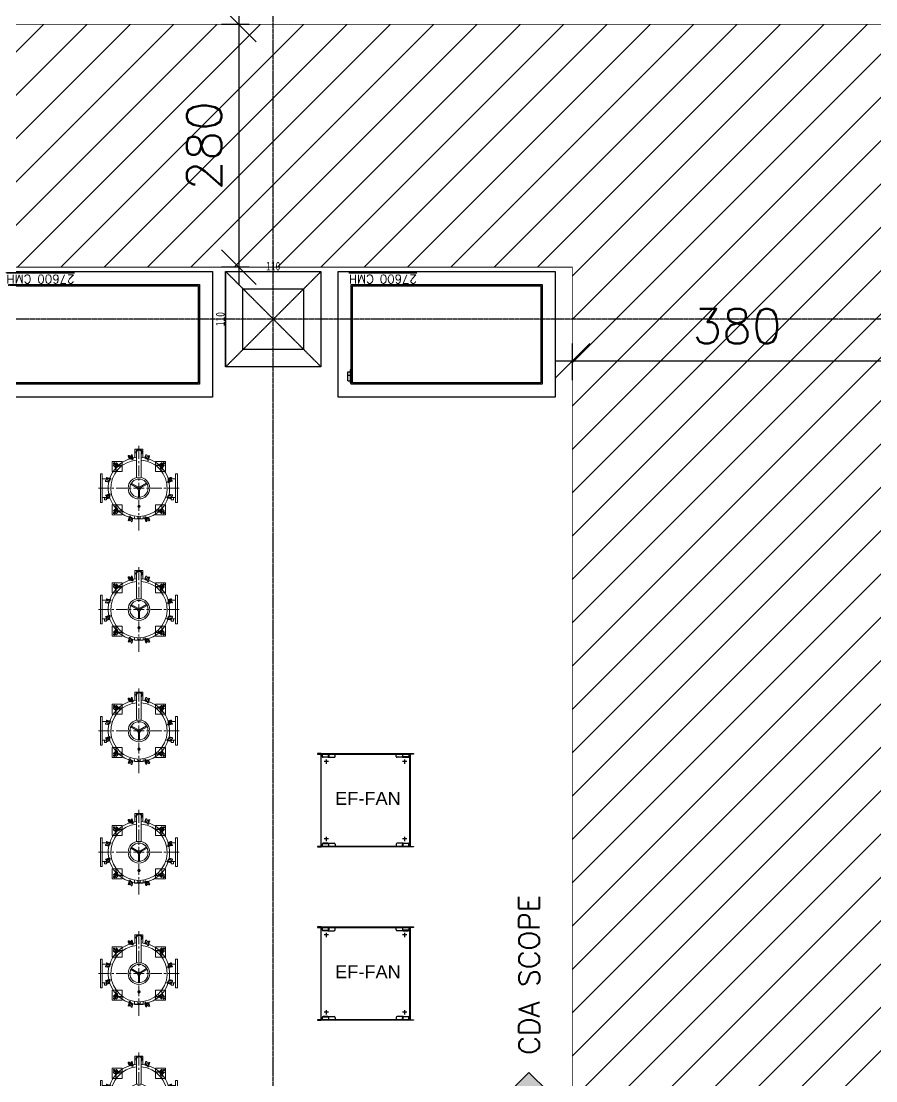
# Model space of a CAD drawing. Header units: millimetres. Extents: x -18489 to 17339, y -1599 to 10961.
# Drawn here: x -16489 to -15503, y 6704 to 7926 of the extents above; entities that cross this region are included whole.
import ezdxf
from ezdxf.enums import TextEntityAlignment as Align

# ---------------------------------------------------------------- set-up
doc = ezdxf.new("R2010")
doc.units = ezdxf.units.MM
doc.linetypes.add('X-CUB3-L10$0$COL-CEN-LIN', pattern=[3.25, 2.5, -0.25, 0.25, -0.25])
doc.linetypes.add('X-CUB3-L10$0$HIDDEN', pattern=[0.4, 0.3, -0.1])
for name, color, linetype in [('188K-SM-03-F10-MECH-EQ-Y2257103$0$H-DIM', 55, 'Continuous'), ('188K-SM-03-F10-MECH-EQ-Y2257103$0$M-EQPM-AD', 5, 'Continuous'), ('188K-SM-03-F10-MECH-EQ-Y2257103$0$M-EQPM-CDA-過濾器', 5, 'Continuous'), ('188K-SM-03-F10-MECH-EQ-Y2257103$0$M-MECH-EQU', 136, 'Continuous'), ('188K-SM-03-F10-MECH-EQ-Y2257103$0$Micron CUP L10 CDA EQU$0$M MOVE-IN AREA', 8, 'Continuous'), ('188K-SM-03-F10-MECH-EQ-Y2257103$0$Micron CUP L10 CDA EQU$0$M-PHASE1 AREA', 252, 'Continuous'), ('188K-SM-07-F10-MECH-CHW PIPE-Y2257103$0$H-TXT', 53, 'Continuous'), ('X-CUB3-L10$0$CCL', 8, 'X-CUB3-L10$0$COL-CEN-LIN'), ('X-CUB3-L10$0$COL', 8, 'Continuous'), ('X-CUB3-L10$0$COL-S', 8, 'Continuous')]:
    doc.layers.add(name, color=color, linetype=linetype)
doc.styles.add('188K-SM-03-F10-MECH-EQ-Y2257103$0$AA-TXT', font='simplex.shx', dxfattribs={"bigfont": 'china.shx'})
doc.styles.add('188K-SM-03-F10-MECH-EQ-Y2257103$0$H-ST', font='ROMANS.shx', dxfattribs={"bigfont": 'chineset.shx'})
doc.styles.add('188K-SM-03-F10-MECH-EQ-Y2257103$0$Standard', font='arial.ttf')
doc.styles.add('188K-SM-07-F10-MECH-CHW PIPE-Y2257103$0$DAYUS', font='ROMANS', dxfattribs={"bigfont": 'DAYUS'})
doc.styles.add('X-CUB3-L10$0$DIM', font='', dxfattribs={"width": 0.8})
doc.styles.get('X-CUB3-L10$0$DIM').set_extended_font_data('MingLiU')
doc.dimstyles.new('188K-SM-03-F10-MECH-EQ-Y2257103$0$H-DIM-1-400', dxfattribs={"dimscale": 400, "dimtxt": 1, "dimasz": 1, "dimexe": 0.5, "dimexo": 0.5, "dimgap": 0.5, "dimtad": 1, "dimdec": 0, "dimdsep": 46, "dimtxsty": '188K-SM-03-F10-MECH-EQ-Y2257103$0$H-ST', "dimblk1": '188K-SM-03-F10-MECH-EQ-Y2257103$0$_Oblique', "dimblk2": '188K-SM-03-F10-MECH-EQ-Y2257103$0$_Oblique', "dimsah": 1, "dimcen": 0.09, "dimdle": 0.5, "dimclrd": 256, "dimclre": 256, "dimclrt": 256, "dimadec": 0, "dimazin": 0, "dimtfac": 1, "dimtdec": 0, "dimtmove": 2, "dimatfit": 0, "dimfxl": 0.5, "dimtolj": 1, "dimtzin": 0, "dimlwd": -1, "dimlwe": -1, "dimarcsym": 0})
doc.dimstyles.new('X-CUB3-L10$0$JJP_005_defpoint', dxfattribs={"dimtxt": 20, "dimasz": 0.5, "dimexe": 0.5, "dimexo": 0.5, "dimgap": 0.5, "dimtad": 1, "dimdsep": 46, "dimtxsty": 'X-CUB3-L10$0$DIM', "dimblk": 'X-CUB3-L10$0$_None', "dimcen": 10, "dimclrd": 256, "dimclre": 256, "dimclrt": 256, "dimadec": 0, "dimazin": 0, "dimtfac": 1, "dimtix": 1, "dimtmove": 2, "dimatfit": 3, "dimldrblk": 'X-CUB3-L10$0$_None', "dimfxl": 0.5, "dimtolj": 1, "dimtzin": 0, "dimarcsym": 0})

# ---------------------------------------------------------------- blocks, each defined once
blk = doc.blocks.new('188K-SM-03-F10-MECH-EQ-Y2257103$0$A$C98b0fb23')
for p, q in [((-86.3, 88.4), (-90.6, 88.4)), ((-90.6, 88.4), (-90.6, 87.9)), ((-90.6, 87.9), (-86.8, 87.9)), ((-86.8, 87.9), (-86.8, -18.7)), ((-86.8, 87.9), (16.4, 87.9)), ((-86.3, -19.2), (-86.3, 88.4)), ((-86.3, 88.4), (16, 88.4)), ((-85.4, 87.3), (-84.9, 87.9)), ((-85.4, 85.2), (-85.4, 87.3)), ((-85.1, 87.3), (-84.6, 87.9)), ((-85.1, 87.3), (-85.1, 85.2)), ((-77.9, 87.3), (-77.4, 87.9)), ((-77.9, 85.2), (-77.9, 87.3)), ((-77.5, 87.3), (-77.1, 87.9)), ((-77.5, 87.3), (-77.5, 85.2)), ((-70.3, 87.3), (-70.8, 87.9)), ((-70.3, 85.2), (-70.3, 87.3)), ((0, 87.3), (0.5, 87.9)), ((0, 85.2), (0, 87.3)), ((7.2, 87.3), (6.8, 87.9)), ((7.6, 87.3), (7.1, 87.9)), ((7.2, 87.3), (7.2, 85.2)), ((7.6, 85.2), (7.6, 87.3)), ((14.7, 87.3), (14.3, 87.9)), ((15.1, 87.3), (14.6, 87.9)), ((14.7, 87.3), (14.7, 85.2)), ((15.1, 85.2), (15.1, 87.3)), ((16, -19.2), (16, 88.4)), ((16, 88.4), (20.2, 88.4)), ((16.4, 87.9), (16.4, -18.7)), ((20.2, 87.9), (16.4, 87.9)), ((20.2, 88.4), (20.2, 87.9)), ((-84.4, 84.6), (-78.5, 84.6)), ((-78.6, 84.1), (-84.3, 84.1)), ((-77.8, 79.2), (-82.8, 79.2)), ((-80.3, 76.7), (-80.3, 81.7)), ((-78.6, 84.1), (-71.4, 84.1)), ((8.3, 84.1), (1.1, 84.1)), ((12.5, 79.2), (7.5, 79.2)), ((14.1, 84.6), (8.2, 84.6)), ((8.3, 84.1), (14, 84.1)), ((10, 76.7), (10, 81.7)), ((-77.8, -10), (-82.8, -10)), ((-80.3, -12.5), (-80.3, -7.5)), ((12.5, -10), (7.5, -10)), ((10, -12.5), (10, -7.5)), ((-86.8, -18.7), (-90.6, -18.7)), ((-90.6, -18.7), (-90.6, -19.2)), ((-90.6, -19.2), (-86.3, -19.2)), ((16.4, -18.7), (-86.8, -18.7)), ((16, -19.2), (-86.3, -19.2)), ((-85.4, -16), (-85.4, -18.1)), ((-85.4, -18.1), (-84.9, -18.7)), ((-85.1, -18.1), (-85.1, -16)), ((-85.1, -18.1), (-84.6, -18.7)), ((-84.4, -15.4), (-78.5, -15.4)), ((-78.6, -14.9), (-84.3, -14.9)), ((-78.6, -14.9), (-71.4, -14.9)), ((-77.9, -16), (-77.9, -18.1)), ((-77.9, -18.1), (-77.4, -18.7)), ((-77.5, -18.1), (-77.5, -16)), ((-77.5, -18.1), (-77.1, -18.7)), ((-70.3, -18.1), (-70.8, -18.7)), ((-70.3, -16), (-70.3, -18.1)), ((0, -16), (0, -18.1)), ((0, -18.1), (0.5, -18.7)), ((8.3, -14.9), (1.1, -14.9)), ((7.2, -18.1), (6.8, -18.7)), ((7.6, -18.1), (7.1, -18.7)), ((7.2, -18.1), (7.2, -16)), ((7.6, -16), (7.6, -18.1)), ((14.1, -15.4), (8.2, -15.4)), ((8.3, -14.9), (14, -14.9)), ((14.7, -18.1), (14.3, -18.7)), ((15.1, -18.1), (14.6, -18.7)), ((14.7, -18.1), (14.7, -16)), ((15.1, -16), (15.1, -18.1)), ((20.2, -19.2), (16, -19.2)), ((16.4, -18.7), (20.2, -18.7)), ((20.2, -18.7), (20.2, -19.2))]:
    blk.add_line(p, q)
for centre, radius, start, end in [((-84.3, 85.2), 1.09, 180, 270), ((-84.4, 85.2), 0.61, 180, 270), ((-78.6, 85.2), 1.09, 270, 0), ((-78.5, 85.2), 0.61, 270, 0), ((-71.4, 85.2), 1.09, 270, 0), ((1.1, 85.2), 1.09, 180, 270), ((8.3, 85.2), 1.09, 180, 270), ((8.2, 85.2), 0.61, 180, 270), ((14, 85.2), 1.09, 270, 0), ((14.1, 85.2), 0.61, 270, 0), ((-84.3, -16), 1.09, 90, 180), ((-84.4, -16), 0.61, 90, 180), ((-78.6, -16), 1.09, 0, 90), ((-78.5, -16), 0.61, 0, 90), ((-71.4, -16), 1.09, 0, 90), ((1.1, -16), 1.09, 90, 180), ((8.3, -16), 1.09, 90, 180), ((8.2, -16), 0.61, 90, 180), ((14, -16), 1.09, 0, 90), ((14.1, -16), 0.61, 0, 90)]:
    blk.add_arc(centre, radius, start, end)
at = {"insert": (-70.3, 44.2), "char_height": 15, "attachment_point": 1, "style": '188K-SM-03-F10-MECH-EQ-Y2257103$0$Standard'}
blk.add_mtext_dynamic_manual_height_columns('EF-FAN', width=70.317, gutter_width=12.5, heights=[0], dxfattribs=at)
blk = doc.blocks.new('188K-SM-03-F10-MECH-EQ-Y2257103$0$矽品二林中科一期-設備-空調$0$A$C51042A5E')
at = {"color": 0, "lineweight": 13}
for points in [[(-165, 445), (-165, 424), (165, 424), (165, 445)], [(348, 71), (346, 78)], [(-165, -444), (-165, -423), (165, -423), (165, -444)]]:
    blk.add_lwpolyline(points, close=True, dxfattribs=at)
for points in [[(-135, 373), (-135, 397)], [(-134, 398), (-108, 398)], [(-134, 372), (-126, 372)], [(-123, 373), (-115, 376)], [(-111, 365), (-113, 375)], [(-112, 332), (-102, 357), (-91, 383)], [(-108, 373), (-108, 424)], [(-77, 378), (-89, 352), (-100, 327)], [(-83, 386), (-81, 385)], [(-80, 385), (-80, 385)], [(-79, 384), (-79, 384)], [(-69, 349), (-77, 379)], [(0, 466), (0, 337)], [(68, 344), (91, 360), (113, 377)], [(69, 349), (79, 384)], [(108, 424), (108, 373)], [(123, 373), (123, 373)], [(123, 372), (124, 372)], [(-303, 191), (-307, 191), (-307, 308), (-191, 308), (-191, 303)], [(-293, 262), (-288, 268)], [(-268, 235), (-293, 260)], [(-279, 261), (-286, 268)], [(-263, 227), (-263, 231), (-266, 259), (-270, 286)], [(-264, 266), (-267, 266), (-267, 264)], [(-267, 262), (-267, 257)], [(-267, 254), (-267, 249)], [(-267, 247), (-267, 241)], [(-263, 260), (-263, 257)], [(-263, 254), (-263, 249)], [(-263, 247), (-263, 242)], [(-260, 293), (-261, 293)], [(-256, 266), (-261, 266)], [(-257, 263), (-260, 263)], [(-235, 268), (-256, 289)], [(-249, 263), (-254, 263)], [(-249, 266), (-253, 266)], [(-242, 266), (-246, 266)], [(-242, 263), (-246, 263)], [(-240, 261), (-235, 266)], [(-234, 266), (-239, 266)], [(-234, 263), (-239, 263)], [(-226, 263), (-232, 263)], [(-226, 266), (-231, 266)], [(-218, 266), (-224, 266)], [(-219, 263), (-224, 263)], [(-211, 266), (-217, 266)], [(-211, 263), (-217, 263)], [(-204, 263), (-209, 263)], [(-204, 266), (-208, 266)], [(-196, 266), (-201, 266)], [(-197, 263), (-201, 263)], [(-194, 266), (-191, 266), (-191, 263), (-194, 263)], [(-191, 296), (-191, 301)], [(-191, 288), (-191, 293)], [(-191, 281), (-191, 286)], [(-191, 274), (-191, 278)], [(-191, 266), (-191, 271)], [(-191, 263), (-191, 258)], [(-191, 256), (-191, 251)], [(-191, 248), (-191, 244)], [(-107, 323), (-110, 324)], [(-78, 346), (-70, 348)], [(0, 313), (0, 288)], [(0, 263), (0, 138)], [(68, 334), (67, 336)], [(121, 366), (99, 349), (76, 332)], [(105, 338), (113, 337)], [(303, 191), (307, 191), (307, 308), (191, 308), (191, 303)], [(191, 296), (191, 301)], [(191, 288), (191, 293)], [(191, 281), (191, 286)], [(191, 274), (191, 278)], [(191, 266), (191, 271)], [(194, 266), (191, 266), (191, 263), (194, 263)], [(191, 263), (191, 258)], [(191, 256), (191, 251)], [(191, 248), (191, 244)], [(196, 266), (201, 266)], [(197, 263), (201, 263)], [(204, 266), (208, 266)], [(204, 263), (209, 263)], [(211, 266), (217, 266)], [(211, 263), (217, 263)], [(218, 266), (224, 266)], [(219, 263), (224, 263)], [(226, 266), (231, 266)], [(226, 263), (232, 263)], [(226, 255), (226, 257)], [(231, 263), (259, 266), (286, 270)], [(288, 257), (261, 253), (233, 249)], [(234, 266), (239, 266)], [(234, 263), (239, 263)], [(235, 268), (260, 293)], [(241, 266), (246, 266)], [(242, 263), (246, 263)], [(249, 266), (253, 266)], [(249, 263), (254, 263)], [(256, 266), (261, 266)], [(256, 263), (260, 263)], [(261, 293), (268, 288)], [(261, 279), (268, 286)], [(263, 266), (266, 266), (266, 264)], [(263, 260), (263, 257)], [(263, 254), (263, 249)], [(263, 247), (263, 242)], [(266, 262), (266, 257)], [(266, 254), (266, 249)], [(266, 247), (266, 241)], [(268, 235), (288, 257)], [(293, 265), (293, 263)], [(293, 262), (293, 262)], [(293, 260), (293, 260)], [(-376, 122), (-374, 123)], [(-373, 123), (-373, 124)], [(-371, 124), (-372, 124)], [(-337, 115), (-367, 123)], [(-296, 191), (-300, 191)], [(-288, 191), (-293, 191)], [(-280, 191), (-286, 191)], [(-273, 191), (-278, 191)], [(-267, 191), (-270, 191)], [(-267, 239), (-267, 234)], [(-267, 231), (-267, 227)], [(-267, 224), (-267, 219)], [(-267, 216), (-267, 212)], [(-267, 209), (-267, 204)], [(-267, 202), (-267, 196)], [(-267, 194), (-267, 191), (-263, 191), (-258, 191)], [(-263, 239), (-263, 234)], [(-263, 224), (-263, 220)], [(-263, 217), (-263, 212)], [(-263, 209), (-263, 204)], [(-263, 202), (-263, 197)], [(-263, 195), (-263, 191)], [(-254, 226), (-256, 226)], [(-256, 191), (-251, 191)], [(-248, 191), (-244, 191)], [(-241, 191), (-235, 191)], [(-234, 191), (-228, 191)], [(-226, 191), (-221, 191)], [(-218, 191), (-213, 191)], [(-211, 191), (-206, 191)], [(-203, 191), (-199, 191)], [(-196, 191), (-191, 191), (-191, 196)], [(-191, 241), (-191, 236)], [(-191, 233), (-191, 229)], [(-191, 226), (-191, 221)], [(-191, 219), (-191, 213)], [(-191, 211), (-191, 206)], [(-191, 204), (-191, 198)], [(191, 241), (191, 236)], [(191, 233), (191, 229)], [(191, 226), (191, 221)], [(191, 219), (191, 213)], [(191, 211), (191, 206)], [(191, 204), (191, 198)], [(196, 191), (191, 191), (191, 196)], [(203, 191), (199, 191)], [(210, 191), (206, 191)], [(218, 191), (213, 191)], [(226, 191), (221, 191)], [(233, 191), (228, 191)], [(241, 191), (235, 191)], [(248, 191), (244, 191)], [(256, 191), (251, 191)], [(266, 194), (266, 191), (263, 191), (258, 191)], [(261, 240), (266, 235)], [(263, 239), (263, 234)], [(263, 231), (263, 227)], [(263, 224), (263, 220)], [(263, 217), (263, 212)], [(263, 209), (263, 204)], [(263, 202), (263, 197)], [(263, 195), (263, 191)], [(266, 239), (266, 234)], [(266, 231), (266, 227)], [(266, 224), (266, 219)], [(266, 216), (266, 212)], [(266, 209), (266, 204)], [(266, 202), (266, 196)], [(266, 191), (270, 191)], [(273, 191), (278, 191)], [(280, 191), (286, 191)], [(288, 191), (293, 191)], [(296, 191), (300, 191)], [(337, 115), (372, 124)], [(-338, 0), (-488, 0)], [(-385, 80), (-383, 89)], [(-350, 70), (-384, 80)], [(-371, 87), (-381, 89)], [(-343, 69), (-360, 91), (-377, 114)], [(-366, 122), (-349, 99), (-332, 77)], [(-355, 46), (-355, 50), (-352, 50)], [(-355, 44), (-355, 39)], [(-355, 36), (-355, 32)], [(-355, 29), (-355, 24)], [(-355, 21), (-355, 17)], [(-355, 14), (-355, 9)], [(-355, 7), (-355, 1)], [(-350, 50), (-345, 50)], [(-350, 9), (-350, 14), (-346, 14)], [(-350, 7), (-350, 1)], [(-343, 14), (-339, 14)], [(-342, 50), (-338, 50)], [(-339, 106), (-336, 114)], [(-336, 14), (-331, 14)], [(-333, 69), (-335, 68)], [(-335, 50), (-330, 50)], [(-329, 14), (-324, 14)], [(-328, 50), (-325, 50)], [(-288, 0), (-313, 0)], [(-137, 0), (-262, 0)], [(-87, 0), (-112, 0)], [(-19, 7), (-105, 7)], [(62, 0), (-63, 0)], [(0, 113), (0, 88)], [(0, 62), (0, -62)], [(4, 20), (47, 94)], [(14, 14), (58, 89)], [(112, 0), (87, 0)], [(412, 28), (121, 28)], [(262, 0), (137, 0)], [(313, 0), (288, 0)], [(323, 107), (323, 109)], [(377, 78), (351, 89), (326, 100)], [(332, 113), (357, 102), (383, 90)], [(488, 0), (338, 0)], [(354, -46), (448, -46), (448, 47), (354, 47)], [(365, 111), (375, 114)], [(385, 80), (385, 80)], [(-386, -82), (-385, -80), (-385, -80)], [(-384, -79), (-384, -79)], [(-332, -112), (-357, -101), (-383, -90)], [(-350, -70), (-378, -77)], [(-377, -78), (-351, -89), (-326, -99)], [(-373, -123), (-376, -115)], [(-365, -111), (-375, -114)], [(-355, -1), (-355, -6)], [(-355, -9), (-355, -13)], [(-355, -16), (-355, -21)], [(-355, -24), (-355, -28)], [(-355, -31), (-355, -36)], [(-355, -38), (-355, -44)], [(-355, -46), (-355, -50), (-352, -50)], [(-350, -1), (-350, -6)], [(-350, -9), (-350, -14), (-346, -14)], [(-350, -50), (-345, -50)], [(-343, -14), (-339, -14)], [(-342, -50), (-338, -50)], [(-336, -14), (-331, -14)], [(-335, -50), (-330, -50)], [(-329, -14), (-324, -14)], [(-328, -50), (-325, -50)], [(-323, -106), (-323, -109)], [(-19, -6), (-105, -6)], [(0, -88), (0, -112)], [(4, -19), (47, -94)], [(14, -13), (58, -88)], [(412, -28), (121, -28)], [(366, -121), (349, -98), (332, -77)], [(333, -69), (335, -67)], [(338, -105), (336, -113)], [(337, -114), (366, -122)], [(343, -68), (359, -90), (377, -113)], [(349, -70), (384, -79)], [(371, -86), (381, -89)], [(376, -121), (374, -123)], [(-303, -191), (-307, -191), (-307, -307), (-191, -307), (-191, -302)], [(-296, -191), (-300, -191)], [(-288, -191), (-293, -191)], [(-268, -234), (-289, -256)], [(-280, -191), (-286, -191)], [(-273, -191), (-278, -191)], [(-267, -191), (-270, -191)], [(-267, -194), (-267, -191), (-263, -191), (-258, -191)], [(-267, -201), (-267, -196)], [(-267, -208), (-267, -204)], [(-267, -216), (-267, -211)], [(-267, -223), (-267, -219)], [(-267, -230), (-267, -226)], [(-267, -239), (-267, -233)], [(-267, -246), (-267, -241)], [(-261, -240), (-266, -234)], [(-263, -194), (-263, -191)], [(-263, -201), (-263, -196)], [(-263, -209), (-263, -204)], [(-263, -216), (-263, -212)], [(-263, -223), (-263, -219)], [(-263, -231), (-263, -226)], [(-263, -239), (-263, -234)], [(-263, -246), (-263, -241)], [(-256, -191), (-251, -191)], [(-248, -191), (-244, -191)], [(-241, -191), (-235, -191)], [(-234, -191), (-228, -191)], [(-226, -191), (-221, -191)], [(-218, -191), (-213, -191)], [(-211, -191), (-206, -191)], [(-203, -191), (-199, -191)], [(-196, -191), (-191, -191), (-191, -195)], [(-191, -203), (-191, -198)], [(-191, -211), (-191, -205)], [(-191, -218), (-191, -213)], [(-191, -225), (-191, -221)], [(-191, -233), (-191, -228)], [(-191, -240), (-191, -236)], [(-191, -248), (-191, -243)], [(0, -137), (0, -262)], [(196, -191), (191, -191), (191, -195)], [(303, -191), (307, -191), (307, -307), (191, -307), (191, -302)], [(191, -203), (191, -198)], [(191, -211), (191, -205)], [(191, -218), (191, -213)], [(191, -225), (191, -221)], [(191, -233), (191, -228)], [(191, -240), (191, -236)], [(191, -248), (191, -243)], [(203, -191), (199, -191)], [(210, -191), (206, -191)], [(218, -191), (213, -191)], [(226, -191), (221, -191)], [(233, -191), (228, -191)], [(241, -191), (235, -191)], [(248, -191), (244, -191)], [(256, -288), (253, -260), (249, -232)], [(256, -191), (251, -191)], [(263, -191), (258, -191)], [(266, -194), (266, -191), (263, -191), (263, -194)], [(263, -201), (263, -196)], [(263, -209), (263, -204)], [(263, -216), (263, -212)], [(263, -223), (263, -219)], [(263, -231), (263, -226)], [(263, -230), (266, -258), (270, -286)], [(263, -239), (263, -234)], [(263, -246), (263, -241)], [(266, -191), (270, -191)], [(266, -201), (266, -196)], [(266, -208), (266, -204)], [(266, -216), (266, -211)], [(266, -223), (266, -219)], [(266, -230), (266, -226)], [(266, -239), (266, -233)], [(266, -246), (266, -241)], [(268, -234), (293, -260)], [(273, -191), (278, -191)], [(280, -191), (286, -191)], [(288, -191), (293, -191)], [(296, -191), (300, -191)], [(373, -123), (373, -123)], [(-293, -259), (-293, -260)], [(-293, -265), (-293, -262)], [(-293, -262), (-293, -262)], [(-261, -278), (-268, -285)], [(-261, -292), (-268, -287)], [(-267, -254), (-267, -248)], [(-267, -261), (-267, -256)], [(-264, -266), (-267, -266), (-267, -264)], [(-263, -254), (-263, -248)], [(-263, -259), (-263, -257)], [(-256, -266), (-261, -266)], [(-235, -267), (-261, -292)], [(-257, -263), (-260, -263)], [(-249, -263), (-254, -263)], [(-249, -266), (-253, -266)], [(-242, -263), (-246, -263)], [(-242, -266), (-246, -266)], [(-234, -263), (-239, -263)], [(-234, -266), (-239, -266)], [(-226, -263), (-232, -263)], [(-226, -266), (-231, -266)], [(-219, -263), (-224, -263)], [(-218, -266), (-224, -266)], [(-211, -263), (-217, -263)], [(-211, -266), (-217, -266)], [(-204, -263), (-209, -263)], [(-204, -266), (-208, -266)], [(-197, -263), (-201, -263)], [(-196, -266), (-201, -266)], [(-194, -266), (-191, -266), (-191, -263), (-194, -263)], [(-191, -256), (-191, -250)], [(-191, -263), (-191, -258)], [(-191, -266), (-191, -270)], [(-191, -273), (-191, -278)], [(-191, -280), (-191, -285)], [(-191, -288), (-191, -292)], [(-191, -295), (-191, -301)], [(-114, -337), (-122, -366)], [(-121, -365), (-99, -348), (-77, -332)], [(-68, -343), (-91, -360), (-113, -376)], [(-69, -333), (-67, -335)], [(0, -287), (0, -312)], [(0, -337), (0, -465)], [(69, -349), (77, -378)], [(78, -346), (70, -347)], [(77, -377), (88, -351), (100, -326)], [(112, -331), (102, -356), (91, -382)], [(107, -322), (109, -323)], [(114, -337), (124, -372)], [(191, -256), (191, -250)], [(191, -263), (191, -258)], [(194, -266), (191, -266), (191, -263), (194, -263)], [(191, -266), (191, -270)], [(191, -273), (191, -278)], [(191, -280), (191, -285)], [(191, -288), (191, -292)], [(191, -295), (191, -301)], [(196, -266), (201, -266)], [(197, -263), (201, -263)], [(204, -263), (209, -263)], [(204, -266), (208, -266)], [(211, -263), (217, -263)], [(211, -266), (217, -266)], [(218, -266), (224, -266)], [(219, -263), (224, -263)], [(226, -263), (232, -263)], [(226, -266), (231, -266)], [(234, -263), (239, -263)], [(234, -266), (239, -266)], [(240, -260), (235, -266)], [(235, -267), (256, -289)], [(241, -266), (246, -266)], [(242, -263), (246, -263)], [(249, -263), (254, -263)], [(249, -266), (253, -266)], [(256, -263), (260, -263)], [(256, -266), (261, -266)], [(260, -292), (260, -292)], [(261, -292), (261, -292)], [(264, -292), (262, -292)], [(263, -254), (263, -248)], [(263, -259), (263, -257)], [(263, -266), (266, -266), (266, -264)], [(266, -254), (266, -248)], [(266, -261), (266, -256)], [(279, -260), (286, -267)], [(293, -262), (288, -267)], [(-135, -373), (-135, -396)], [(-134, -372), (-126, -372)], [(-134, -398), (-108, -398)], [(-124, -372), (-124, -372)], [(-123, -373), (-123, -373)], [(-121, -375), (-122, -373)], [(-108, -372), (-108, -423)], [(-86, -371), (-89, -381)], [(-80, -384), (-88, -382)], [(79, -383), (79, -383)], [(80, -384), (80, -384)], [(83, -385), (81, -384)], [(108, -423), (108, -372)]]:
    blk.add_lwpolyline(points, dxfattribs=at)
for points in [[(-114, 337), (-124, 372, -0.414278), (-123, 374)], [(80, 385), (88, 383, -0.414278), (89, 381), (86, 372)], [(121, 376), (122, 374, -0.414278), (123, 373)], [(-270, 287, -0.414184), (-265, 293), (-262, 293), (-261, 293)], [(-263, 293, -0.414173), (-256, 288), (-253, 260), (-249, 233)], [(112, 337, 0.414174), (114, 337), (122, 366)], [(371, 124, -0.414257), (373, 124), (376, 115)], [(347, 71, 0.414176), (349, 70), (378, 78)], [(386, 83), (385, 81, -0.414276), (384, 80), (384, 79)], [(-337, -114), (-372, -124, -0.414278), (-374, -123)], [(-346, -78), (-348, -70, 0.414137), (-349, -69)], [(384, -78, -0.414152), (385, -80), (383, -88)], [(254, -226), (256, -225, -0.414186), (262, -230)], [(373, -123, -0.414151), (371, -124), (372, -124)], [(-231, -263), (-259, -266), (-287, -269, -0.414216), (-293, -264)], [(-288, -256), (-261, -252), (-233, -248, -0.414181), (-226, -254), (-226, -257)], [(-105, -338), (-113, -336, 0.414195), (-115, -337)], [(-69, -349), (-79, -383, -0.414151), (-81, -384)], [(123, -373), (115, -375, -0.414152), (113, -374), (111, -364)]]:
    blk.add_lwpolyline(points, format="xyb", dxfattribs=at)
for centre, radius in [((-287, 288), 8.54), ((286, 288), 8.54), ((0, 1), 125), ((-210, 1), 14.8), ((-210, 1), 11.2), ((0, 1), 105), ((0, 1), 20.2), ((0, 1), 9.44), ((-287, -286), 8.54), ((286, -286), 8.54)]:
    blk.add_circle(centre, radius, dxfattribs=at)
for centre, radius, start, end in [((-134, 397), 1.35, 89.9969, 180.0031), ((-134, 374), 1.35, 179.9969, 270.0031), ((-115, 375), 1.35, 14.9955, 105.004), ((-96, 355), 19.3, 88.2648, 225.6106), ((-96, 355), 16.6, 91.3776, 222.4895), ((-96, 355), 19.3, 268.2588, 45.6103), ((-86, 381), 5.84, 66.9384, 156.9357), ((-80, 385), 1.35, 14.9955, 105.004), ((-83, 380), 5.84, 336.9384, 66.9317), ((95, 355), 19.3, 58.2607, 195.6117), ((80, 385), 1.35, 74.9965, 164.9974), ((95, 355), 16.6, 61.3826, 192.492), ((116, 373), 5.84, 36.9451, 126.9377), ((117, 371), 5.84, 306.9339, 36.9367), ((0, 1), 354, 4.5758, 355.4297), ((0, 1), 325, 4.9823, 355.0231), ((-292, 261), 1.35, 134.9859, 225.0141), ((-287, 268), 1.35, 44.9859, 135.0141), ((-260, 260), 19.3, 118.258, 255.6103), ((-260, 260), 16.6, 121.3756, 252.4883), ((-262, 293), 1.35, 44.9859, 135.0141), ((-260, 261), 3.14, 89.9976, 180.0024), ((-260, 260), 19.3, 298.258, 75.6103), ((-260, 260), 16.6, 301.3756, 72.4883), ((-236, 268), 1.35, 314.9859, 45.0141), ((-107, 330), 5.84, 156.9384, 246.9317), ((-106, 329), 5.84, 246.9356, 336.9362), ((-96, 355), 16.6, 271.3776, 42.4895), ((-71, 350), 1.35, 284.9881, 15.0003), ((71, 340), 5.84, 126.9339, 216.9367), ((73, 337), 5.84, 216.9342, 306.9373), ((95, 355), 19.3, 238.255, 15.6121), ((95, 355), 16.6, 241.3754, 12.4922), ((231, 258), 5.84, 96.9331, 186.9337), ((231, 255), 5.84, 186.9326, 276.9303), ((259, 260), 19.3, 28.2636, 165.6093), ((259, 260), 19.3, 208.2579, 345.6092), ((259, 260), 16.6, 31.3829, 162.4877), ((259, 260), 16.6, 211.3771, 342.489), ((260, 293), 1.35, 44.9859, 135.0141), ((259, 261), 3.15, 0.0091, 89.999), ((266, 288), 1.35, 314.9859, 45.0141), ((286, 265), 5.84, 6.9373, 96.9305), ((286, 262), 5.84, 276.9331, 6.9337), ((292, 261), 1.35, 314.9859, 45.0141), ((-372, 123), 1.35, 74.9916, 165.0088), ((-371, 119), 5.84, 36.9456, 126.9371), ((-257, 233), 5.84, 186.9363, 276.9305), ((-256, 233), 5.84, 276.9363, 6.9305), ((266, 236), 1.35, 224.9859, 315.0141), ((-384, 81), 1.35, 164.9918, 255.0086), ((-382, 89), 1.35, 74.9916, 165.0088), ((-372, 117), 5.84, 126.9319, 216.9388), ((-354, 95), 19.3, 148.2549, 285.6115), ((-354, 95), 16.6, 151.375, 282.4923), ((-354, 95), 19.3, 328.2549, 105.6115), ((-354, 95), 16.6, 331.375, 102.4923), ((-339, 73), 5.84, 216.9319, 306.9388), ((-338, 114), 1.35, 344.9916, 75.0088), ((-337, 74), 5.84, 306.9319, 36.9388), ((328, 105), 5.84, 156.9384, 246.9317), ((328, 108), 5.84, 66.9384, 156.9357), ((354, 95), 19.3, 178.2583, 315.6097), ((337, 114), 1.35, 104.9879, 195.0004), ((354, 95), 16.6, 181.3792, 312.4885), ((354, 95), 19.3, 358.2583, 135.6097), ((354, 95), 16.6, 1.384, 132.4895), ((373, 115), 1.35, 284.9881, 15.0003), ((379, 84), 5.84, 246.9356, 336.9362), ((380, 86), 5.84, 336.9384, 66.9317), ((412, 1), 35.5, 233.4483, 126.5517), ((412, 1), 28.3, 270, 90), ((-384, -79), 1.35, 105.0067, 194.9993), ((-381, -84), 5.84, 156.9356, 246.9362), ((-380, -82), 5.84, 66.9396, 156.9356), ((-375, -114), 1.35, 105.0067, 194.9993), ((-354, -94), 19.3, 178.2588, 315.6103), ((-354, -94), 16.6, 181.3776, 312.4895), ((-354, -94), 19.3, 358.2588, 135.6103), ((-354, -94), 16.6, 1.3849, 132.4896), ((-329, -106), 5.84, 246.9384, 336.9317), ((-328, -104), 5.84, 336.9356, 66.9362), ((337, -73), 5.84, 126.9363, 216.9353), ((354, -94), 19.3, 148.2546, 285.6111), ((338, -71), 5.84, 36.9423, 126.9343), ((337, -112), 1.35, 165.0088, 254.9964), ((354, -94), 16.6, 151.3754, 282.4929), ((354, -94), 19.3, 328.2546, 105.6111), ((354, -94), 16.6, 331.3754, 102.4929), ((370, -117), 5.84, 216.9363, 306.9353), ((372, -116), 5.84, 306.9363, 36.9353), ((381, -87), 1.35, 255.0088, 344.9964), ((-260, -259), 19.3, 28.2627, 165.6086), ((-260, -259), 16.6, 31.3819, 162.4871), ((-267, -235), 1.35, 45.0006, 135.0123), ((259, -259), 19.3, 118.2571, 255.6084), ((255, -231), 5.84, 96.9295, 186.9335), ((259, -259), 19.3, 298.2571, 75.6084), ((259, -259), 16.6, 301.3771, 72.4882), ((-288, -261), 5.84, 96.9326, 186.9303), ((-292, -261), 1.35, 134.9859, 225.0141), ((-260, -259), 19.3, 208.2573, 345.6095), ((-260, -259), 16.6, 211.3756, 342.4876), ((-267, -286), 1.35, 134.9859, 225.0141), ((-260, -259), 3.14, 179.9976, 270.0024), ((-262, -291), 1.35, 224.9859, 315.0141), ((-232, -256), 5.84, 276.9326, 6.9303), ((-118, -369), 5.84, 126.9363, 216.9353), ((-96, -353), 19.3, 58.2607, 195.6116), ((-96, -353), 16.6, 61.3806, 192.4917), ((-96, -353), 19.3, 238.2546, 15.6111), ((-96, -353), 16.6, 241.3754, 12.4929), ((-74, -336), 5.84, 36.9423, 126.9343), ((-72, -338), 5.84, 306.9363, 36.9353), ((71, -348), 1.35, 105.0034, 194.9914), ((95, -353), 19.3, 88.2642, 225.6101), ((95, -353), 16.6, 91.3792, 222.49), ((95, -353), 19.3, 268.2575, 45.6105), ((95, -353), 16.6, 271.3792, 42.49), ((105, -327), 5.84, 66.9401, 156.934), ((106, -328), 5.84, 336.9374, 66.9316), ((235, -266), 1.35, 134.9859, 225.0141), ((259, -259), 16.6, 121.3771, 252.4882), ((261, -287), 5.84, 186.9295, 276.9335), ((259, -259), 3.14, 269.9976, 0.0024), ((260, -291), 1.35, 224.9859, 315.0141), ((264, -286), 5.84, 276.9295, 6.9335), ((286, -266), 1.35, 224.9859, 315.0141), ((292, -261), 1.35, 314.9859, 45.0141), ((-134, -373), 1.35, 90.0028, 179.9972), ((-134, -395), 1.35, 180.0028, 269.9972), ((-123, -371), 1.35, 165.0088, 254.9964), ((-117, -371), 5.84, 216.9363, 306.9353), ((-89, -381), 1.35, 165.0088, 254.9964), ((82, -378), 5.84, 156.9374, 246.9316), ((80, -383), 1.35, 195.0034, 284.9914), ((85, -379), 5.84, 246.9374, 336.9316), ((122, -371), 1.35, 285.0036, 14.9912)]:
    blk.add_arc(centre, radius, start, end, dxfattribs=at)
blk = doc.blocks.new('188K-SM-03-F10-MECH-EQ-Y2257103$0$A$C9f966d85')
blk.add_line((-110, 1195), (-139, 1195))
for points in [[(0, 1450), (0, 0), (-2500, 0), (-2500, 1450)], [(-150, 1300), (-150, 150), (-2350, 150), (-2350, 1300)], [(-165, 1285), (-165, 165), (-2335, 165), (-2335, 1285)]]:
    blk.add_lwpolyline(points, close=True)
for points in [[(-150, 1135), (-139, 1135), (-139, 1285), (-150, 1285)], [(-110, 1260), (-110, 1160), (-139, 1160)], [(-110, 1260), (-139, 1260)]]:
    blk.add_lwpolyline(points)
at = {"style": '188K-SM-03-F10-MECH-EQ-Y2257103$0$AA-TXT'}
blk.add_text('%%U27600 CMH', height=100, dxfattribs=at).set_placement((-515, 88), align=Align.MIDDLE_CENTER)
blk = doc.blocks.new('188K-SM-03-F10-MECH-EQ-Y2257103$0$_Oblique')
at = {"color": 0, "linetype": 'ByBlock', "lineweight": -2}
blk.add_line((-0.5, -0.5), (0.5, 0.5), dxfattribs=at)
blk = doc.blocks.new('*D2152')
at = {"layer": '188K-SM-03-F10-MECH-EQ-Y2257103$0$H-DIM', "transparency": 16777216}
for p, q in [((-15853.1, 7511.9), (-15853.1, 7554.4)), ((-15473.1, 7511.9), (-15473.1, 7554.4)), ((-15873.1, 7534.4), (-15453.1, 7534.4))]:
    blk.add_line(p, q, dxfattribs=at)
at = {"layer": 'DefPoints', "color": 0, "transparency": 16777216}
for p in [(-15473.1, 7534.4), (-15853.1, 7491.9), (-15473.1, 7491.9)]:
    blk.add_point(p, dxfattribs=at)
at = {"layer": '188K-SM-03-F10-MECH-EQ-Y2257103$0$H-DIM', "transparency": 16777216, "xscale": 40, "yscale": 40, "zscale": 40, "rotation": 180}
blk.add_blockref('188K-SM-03-F10-MECH-EQ-Y2257103$0$_Oblique', (-15853.1, 7534.4), dxfattribs=at)
at = {"layer": '188K-SM-03-F10-MECH-EQ-Y2257103$0$H-DIM', "transparency": 16777216, "xscale": 40, "yscale": 40, "zscale": 40}
blk.add_blockref('188K-SM-03-F10-MECH-EQ-Y2257103$0$_Oblique', (-15473.1, 7534.4), dxfattribs=at)
at = {"layer": '188K-SM-03-F10-MECH-EQ-Y2257103$0$H-DIM', "transparency": 16777216, "insert": (-15663.1, 7574.4), "char_height": 40, "attachment_point": 5, "style": '188K-SM-03-F10-MECH-EQ-Y2257103$0$H-ST'}
blk.add_mtext('\\A1;380', dxfattribs=at)
blk = doc.blocks.new('*D2153')
at = {"layer": '188K-SM-03-F10-MECH-EQ-Y2257103$0$H-DIM', "transparency": 16777216}
for p, q in [((-16237.8, 7942.5), (-16237.8, 7622.5)), ((-16225.7, 7922.5), (-16257.8, 7922.5)), ((-16225.7, 7642.5), (-16257.8, 7642.5))]:
    blk.add_line(p, q, dxfattribs=at)
at = {"layer": 'DefPoints', "color": 0, "transparency": 16777216}
for p in [(-16205.7, 7922.5), (-16237.8, 7642.5), (-16205.7, 7642.5)]:
    blk.add_point(p, dxfattribs=at)
at = {"layer": '188K-SM-03-F10-MECH-EQ-Y2257103$0$H-DIM', "transparency": 16777216, "xscale": 40, "yscale": 40, "zscale": 40}
for p, rotation in [((-16237.8, 7922.5), 90), ((-16237.8, 7642.5), 270)]:
    blk.add_blockref('188K-SM-03-F10-MECH-EQ-Y2257103$0$_Oblique', p, dxfattribs=dict(at, rotation=rotation))
at = {"layer": '188K-SM-03-F10-MECH-EQ-Y2257103$0$H-DIM', "transparency": 16777216, "insert": (-16277.8, 7782.5), "char_height": 40, "attachment_point": 5, "rotation": 90, "style": '188K-SM-03-F10-MECH-EQ-Y2257103$0$H-ST'}
blk.add_mtext('\\A1;280', dxfattribs=at)
blk = doc.blocks.new('*D570')
at = {"layer": 'DefPoints', "lineweight": -2, "transparency": 16777216}
blk.add_line((0, 0), (110, 0), dxfattribs=at)
at = {"layer": 'DefPoints', "color": 0, "transparency": 16777216}
for p in [(0, 0), (110, 0), (110, 0)]:
    blk.add_point(p, dxfattribs=at)
at = {"layer": 'DefPoints', "transparency": 16777216, "insert": (55, 6.1), "char_height": 10, "attachment_point": 5, "style": 'X-CUB3-L10$0$DIM'}
blk.add_mtext('\\A1;110', dxfattribs=at)
blk = doc.blocks.new('X-CUB3-L10$0$_None')
blk = doc.blocks.new('*D571')
at = {"layer": 'DefPoints', "lineweight": -2, "transparency": 16777216}
blk.add_line((0, 0), (0, -110), dxfattribs=at)
at = {"layer": 'DefPoints', "color": 0, "transparency": 16777216}
for p in [(0, 0), (0, -110), (0, -110)]:
    blk.add_point(p, dxfattribs=at)
at = {"layer": 'DefPoints', "transparency": 16777216, "insert": (-6.1, -55), "char_height": 10, "attachment_point": 5, "rotation": 90, "style": 'X-CUB3-L10$0$DIM'}
blk.add_mtext('\\A1;110', dxfattribs=at)
blk = doc.blocks.new('188K-SM-07-F10-MECH-CHW PIPE-Y2257103')
at = {"layer": '188K-SM-07-F10-MECH-CHW PIPE-Y2257103$0$H-TXT', "linetype": 'Continuous'}
blk.add_hatch(color=2, dxfattribs=at).paths.add_polyline_path([(-15903.1, 6713.3), (-15880.9, 6691.4), (-15925.2, 6691.4)])
at = {"layer": '188K-SM-07-F10-MECH-CHW PIPE-Y2257103$0$H-TXT', "color": 2, "linetype": 'Continuous', "elevation": 0}
blk.add_lwpolyline([(-15903.1, 6713.3), (-15880.9, 6691.4), (-15925.2, 6691.4)], close=True, dxfattribs=at)
at = {"style": '188K-SM-07-F10-MECH-CHW PIPE-Y2257103$0$DAYUS'}
blk.add_text('CDA SCOPE', height=24, rotation=90, dxfattribs=at).set_placement((-15891, 6733.9))
blk = doc.blocks.new('188K-SM-03-F10-MECH-EQ-Y2257103')
at = {"layer": '188K-SM-03-F10-MECH-EQ-Y2257103$0$Micron CUP L10 CDA EQU$0$M MOVE-IN AREA'}
h = blk.add_hatch(dxfattribs=at)
h.set_pattern_fill('JIS_WOOD', color=256, scale=50)
h.set_pattern_definition([(45, (4473.52, 709.2), (-25, 25), [])])
h.paths.add_polyline_path([(-17249.1, 7922.5), (-17249.1, 7642.5), (-15853.1, 7642.5), (-15853.1, 6432.5), (-15853.1, 790), (-15463.1, 790), (-15463.1, 6142.5), (-15463.1, 7642.5), (-14093.1, 7642.5), (-14093.1, 7922.5)])
at = {"layer": '188K-SM-03-F10-MECH-EQ-Y2257103$0$Micron CUP L10 CDA EQU$0$M MOVE-IN AREA', "const_width": 1}
blk.add_lwpolyline([(-17249.1, 7922.5), (-17249.1, 7642.5), (-15853.1, 7642.5), (-15853.1, 6432.5), (-15853.1, 6432.5), (-15853.1, 790), (-15463.1, 790), (-15463.1, 6142.5), (-15463.1, 6142.5), (-15463.1, 7642.5), (-14093.1, 7642.5), (-14093.1, 7922.5)], close=True, dxfattribs=at)
at = {"layer": '188K-SM-03-F10-MECH-EQ-Y2257103$0$M-EQPM-AD', "lineweight": 0, "ltscale": 0.1}
for p in [(-16056.4, 6992.9), (-16056.4, 6792.9)]:
    blk.add_blockref('188K-SM-03-F10-MECH-EQ-Y2257103$0$A$C98b0fb23', p, dxfattribs=at)
at = {"layer": '188K-SM-03-F10-MECH-EQ-Y2257103$0$M-EQPM-CDA-過濾器', "lineweight": 0, "ltscale": 0.1, "xscale": -0.1000430333421839, "yscale": 0.1000430333421839, "zscale": 0.1000430333421839, "rotation": 270}
for p in [(-16353.1, 7387.5), (-16353.1, 7247.5), (-16353.1, 7107.5), (-16353.1, 6967.5)]:
    blk.add_blockref('188K-SM-03-F10-MECH-EQ-Y2257103$0$矽品二林中科一期-設備-空調$0$A$C51042A5E', p, dxfattribs=at)
at = {"layer": '188K-SM-03-F10-MECH-EQ-Y2257103$0$M-MECH-EQU', "xscale": 0.1, "yscale": 0.1, "zscale": 0.1, "rotation": 180}
for p in [(-16518.1, 7637.5), (-16123.1, 7637.5)]:
    blk.add_blockref('188K-SM-03-F10-MECH-EQ-Y2257103$0$A$C9f966d85', p, dxfattribs=at)
at = {"layer": '188K-SM-03-F10-MECH-EQ-Y2257103$0$Micron CUP L10 CDA EQU$0$M-PHASE1 AREA', "lineweight": 0, "ltscale": 0.1, "xscale": -0.1000430333421839, "yscale": 0.1000430333421839, "zscale": 0.1000430333421839, "rotation": 270}
for p in [(-16353.1, 6827.5), (-16353.1, 6687.5)]:
    blk.add_blockref('188K-SM-03-F10-MECH-EQ-Y2257103$0$矽品二林中科一期-設備-空調$0$A$C51042A5E', p, dxfattribs=at)
at = {"layer": '188K-SM-03-F10-MECH-EQ-Y2257103$0$H-DIM'}
dim = blk.add_linear_dim(base=(-16237.8, 7642.5), p1=(-16205.7, 7922.5), p2=(-16205.7, 7642.5), angle=90, dimstyle='188K-SM-03-F10-MECH-EQ-Y2257103$0$H-DIM-1-400', override={"dimscale": 40}, dxfattribs=at)
dim.commit()
dim.dimension.update_dxf_attribs({"geometry": '*D2153', "text_midpoint": (-16277.8, 7782.5)})
dim = blk.add_linear_dim(base=(-15473.1, 7534.4), p1=(-15853.1, 7491.9), p2=(-15473.1, 7491.9), dimstyle='188K-SM-03-F10-MECH-EQ-Y2257103$0$H-DIM-1-400', override={"dimscale": 40}, dxfattribs=at)
dim.commit()
dim.dimension.update_dxf_attribs({"geometry": '*D2152', "text_midpoint": (-15663.1, 7574.4)})
blk = doc.blocks.new('*U569')
at = {"layer": 'DefPoints', "linetype": 'X-CUB3-L10$0$HIDDEN', "ltscale": 0.1}
for p, q in [((110, 0), (0, -110)), ((0, 0), (110, -110))]:
    blk.add_line(p, q, dxfattribs=at)
at = {"layer": 'X-CUB3-L10$0$COL', "ltscale": 0.1}
blk.add_lwpolyline([(0, 0), (110, 0), (110, -110), (0, -110)], close=True, dxfattribs=at)
at = {"layer": 'DefPoints'}
dim = blk.add_linear_dim(base=(110, 0), p1=(0, 0), p2=(110, 0), dimstyle='X-CUB3-L10$0$JJP_005_defpoint', override={"dimtxt": 10}, dxfattribs=at)
dim.commit()
dim.dimension.update_dxf_attribs({"geometry": '*D570', "text_midpoint": (55, 6.067)})
dim = blk.add_linear_dim(base=(0, -110), p1=(0, 0), p2=(0, -110), angle=90, dimstyle='X-CUB3-L10$0$JJP_005_defpoint', override={"dimtxt": 10}, dxfattribs=at)
dim.commit()
dim.dimension.update_dxf_attribs({"geometry": '*D571', "text_midpoint": (-6.067, -55)})
blk = doc.blocks.new('X-CUB3-L10$0$CUB3-10')
at = {"layer": 'X-CUB3-L10$0$CCL'}
for p, q in [((-3360, 0), (-3360, 9982.459)), ((720, 8302.459), (-5160, 8302.459))]:
    blk.add_line(p, q, dxfattribs=at)
at = {"layer": 'X-CUB3-L10$0$COL-S'}
blk.add_lwpolyline([(-3395, 8337.459), (-3325, 8337.459), (-3325, 8267.459), (-3395, 8267.459)], close=True, dxfattribs=at)
at = {"layer": 'X-CUB3-L10$0$COL'}
blk.add_blockref('*U569', (-3415, 8357.459), dxfattribs=at)
blk = doc.blocks.new('X-CUB3-L10')
at = {"layer": 'X-CUB3-L10$0$COL-S'}
blk.add_lwpolyline([(-16233.1, 7617.5), (-16163.1, 7617.5), (-16163.1, 7547.5), (-16233.1, 7547.5)], close=True, dxfattribs=at)
at = {"layer": 'X-CUB3-L10$0$CCL'}
blk.add_blockref('X-CUB3-L10$0$CUB3-10', (-12838.1, -720), dxfattribs=at)
at = {"layer": 'X-CUB3-L10$0$COL'}
blk.add_blockref('*U569', (-16253.1, 7637.5), dxfattribs=at)

msp = doc.modelspace()

# ---------------------------------------------------------------- block references
msp.add_blockref('188K-SM-03-F10-MECH-EQ-Y2257103', (0, 0))

# ---------------------------------------------------------------- next in the draw order: block references
for name in ['X-CUB3-L10', '188K-SM-07-F10-MECH-CHW PIPE-Y2257103']:
    msp.add_blockref(name, (0, 0))

doc.saveas('drawing.dxf')
